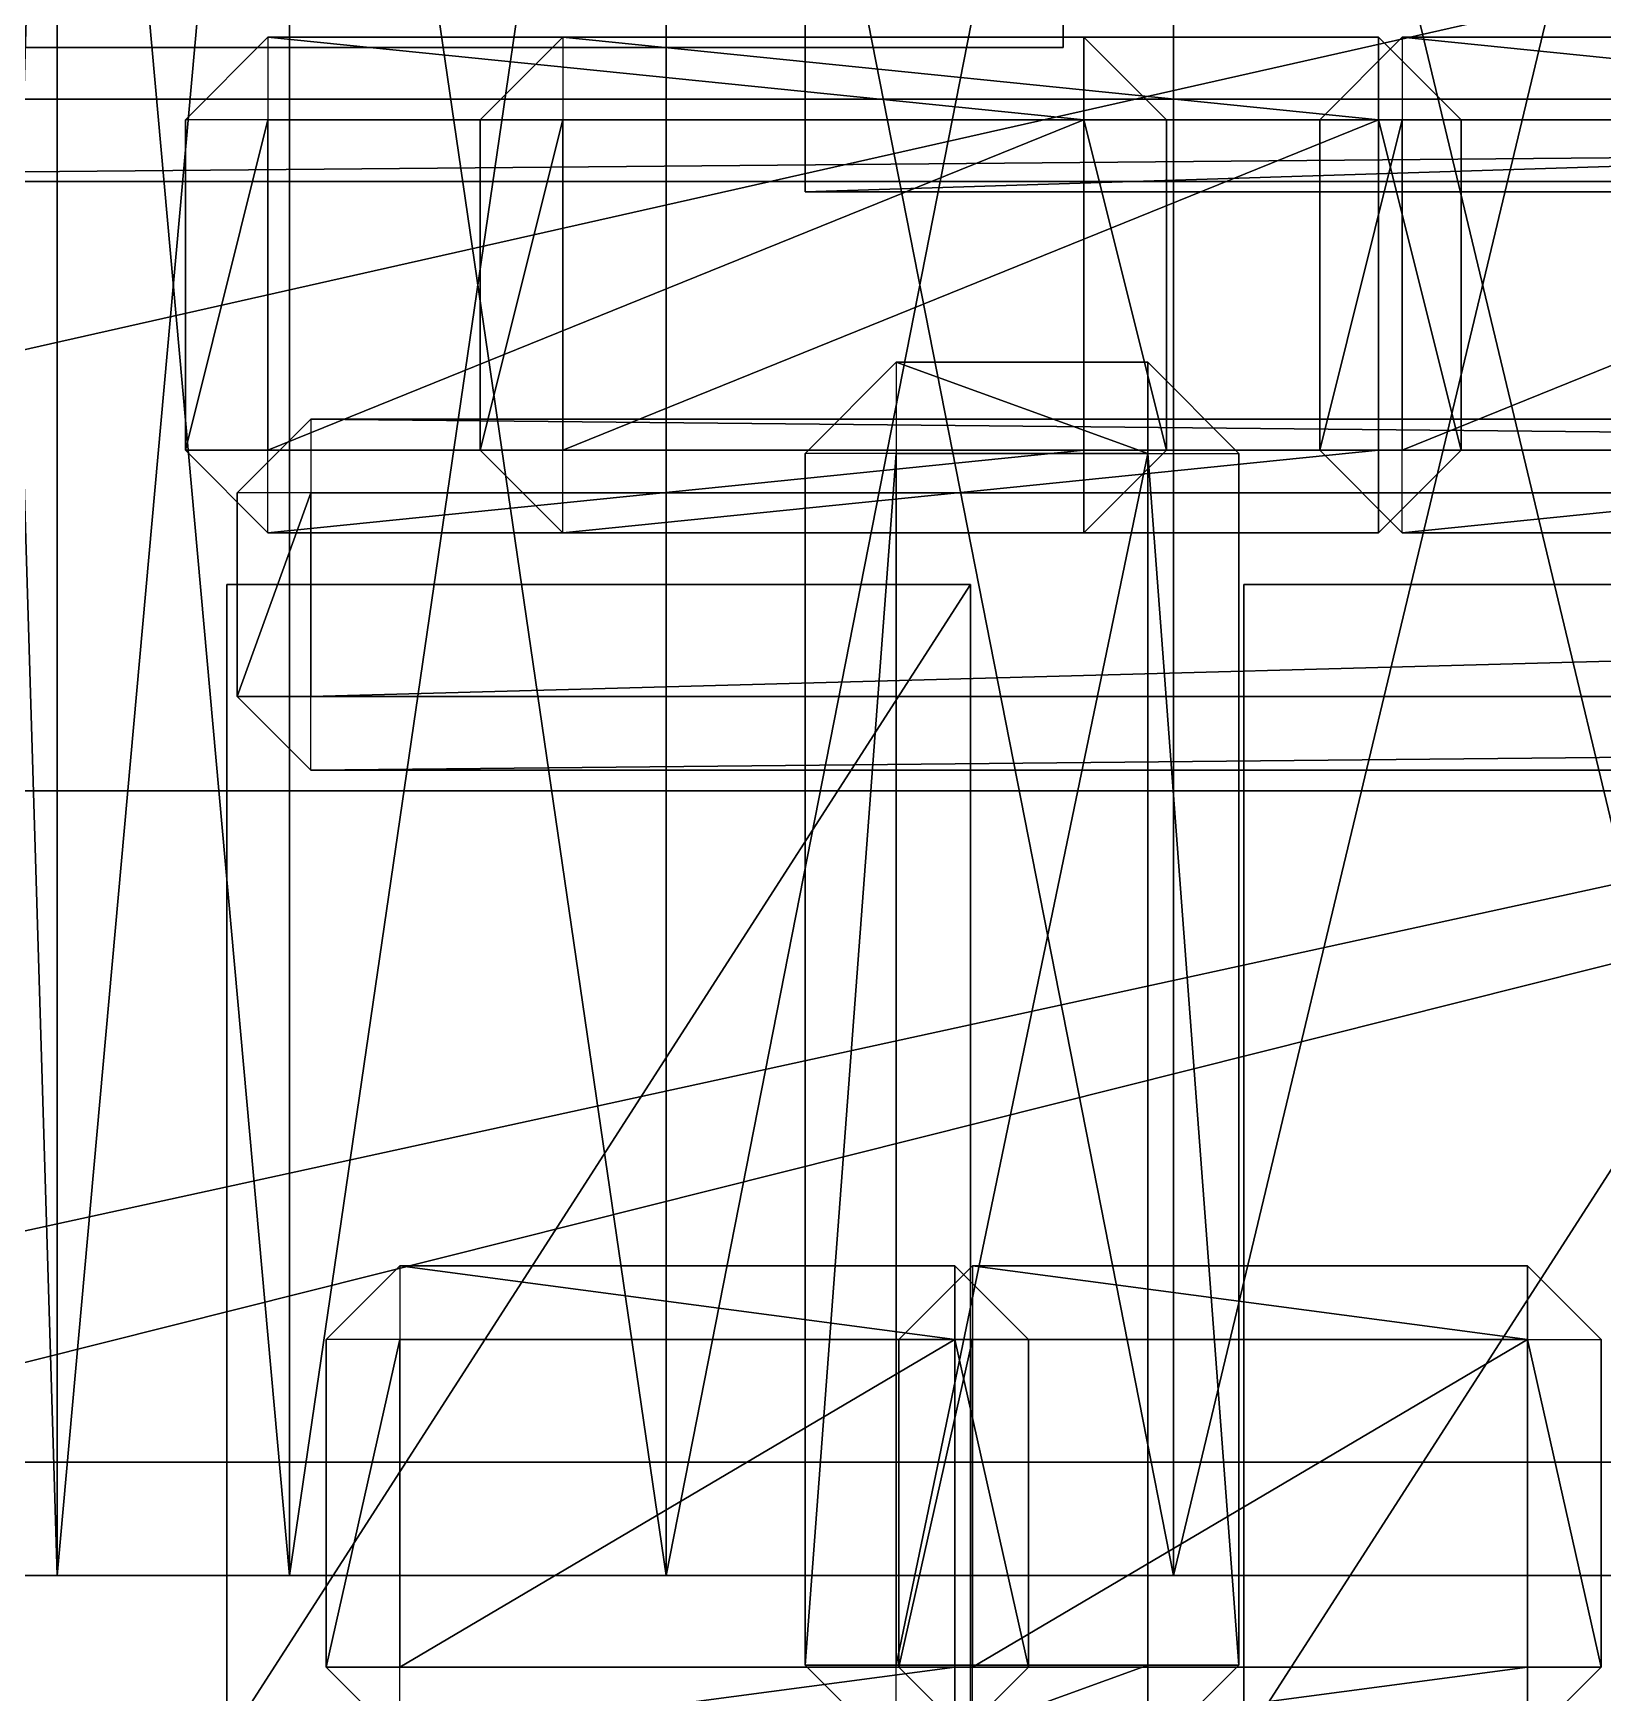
# Model space of a CAD drawing. Header units: millimetres. Extents: x -18 to 4450, y -985 to 970.
# Drawn here: x 345.3 to 497.3, y -841.3 to -680.6 of the extents above; entities that cross this region are included whole.
import ezdxf

# ---------------------------------------------------------------- set-up
doc = ezdxf.new("R2010")
doc.units = ezdxf.units.MM
for name, color, linetype in [('body__hood_closed_reference', 40, 'CONTINUOUS'), ('body__left_front_black_fender_flare_arc_10', 250, 'CONTINUOUS'), ('body__left_front_black_fender_flare_arc_9', 250, 'CONTINUOUS'), ('body__left_front_fender', 40, 'CONTINUOUS'), ('body__left_front_fender_rolled_upper_crown', 50, 'CONTINUOUS'), ('body__left_front_fender_sloped_outer_skin', 40, 'CONTINUOUS'), ('body__left_front_mud_flap', 250, 'CONTINUOUS'), ('body__left_front_outer_arch_rounded_skin_facet_6', 40, 'CONTINUOUS'), ('body__left_front_outer_arch_rounded_skin_facet_7', 40, 'CONTINUOUS'), ('body__left_front_wheel_arch_shadow', 250, 'CONTINUOUS'), ('body__left_hood_side_gap_shadow', 8, 'CONTINUOUS'), ('front_detail__left_front_fender_turn_signal_base', 9, 'CONTINUOUS'), ('running_gear__front_left_mud_tire_outer_lug_10', 250, 'CONTINUOUS'), ('running_gear__front_left_mud_tire_outer_lug_11', 250, 'CONTINUOUS'), ('running_gear__front_left_mud_tire_outer_lug_7', 250, 'CONTINUOUS'), ('running_gear__front_left_mud_tire_outer_lug_8', 250, 'CONTINUOUS'), ('running_gear__front_left_mud_tire_outer_lug_9', 250, 'CONTINUOUS'), ('running_gear__front_left_tire_tire', 250, 'CONTINUOUS')]:
    doc.layers.add(name, color=color, linetype=linetype)

msp = doc.modelspace()

# ---------------------------------------------------------------- linework, layer by layer
at = {"layer": 'body__hood_closed_reference'}
for points in [[(237.979993, -687.020004, 1253.000021), (1142.019987, -687.020004, 1253.000021), (1142.019987, 687.020004, 1253.000021)], [(237.979993, -687.020004, 1253.000021), (1142.019987, 687.020004, 1253.000021), (237.979993, 687.020004, 1253.000021)], [(237.979993, -687.020004, 1215.000033), (237.979993, 687.020004, 1215.000033), (1142.019987, 687.020004, 1215.000033)], [(237.979993, -687.020004, 1215.000033), (1142.019987, 687.020004, 1215.000033), (1142.019987, -687.020004, 1215.000033)], [(237.979993, -694.999993, 1222.980022), (237.979993, -687.020004, 1215.000033), (1142.019987, -687.020004, 1215.000033)], [(237.979993, -694.999993, 1222.980022), (1142.019987, -687.020004, 1215.000033), (1142.019987, -694.999993, 1222.980022)], [(237.979993, -694.999993, 1245.020032), (237.979993, -687.020004, 1253.000021), (1142.019987, -687.020004, 1253.000021)], [(237.979993, -694.999993, 1245.020032), (1142.019987, -687.020004, 1253.000021), (1142.019987, -694.999993, 1245.020032)], [(237.979993, -694.999993, 1222.980022), (1142.019987, -694.999993, 1222.980022), (1142.019987, -694.999993, 1245.020032)], [(237.979993, -694.999993, 1222.980022), (1142.019987, -694.999993, 1245.020032), (237.979993, -694.999993, 1245.020032)]]:
    msp.add_3dface(points, dxfattribs=at)
at = {"layer": 'body__left_front_black_fender_flare_arc_10'}
for points in [[(373.642385, -807.139993, 591.139972), (380.782396, -800.000012, 591.139972), (380.782396, -800.000012, 610.85999)], [(373.642385, -807.139993, 591.139972), (380.782396, -800.000012, 610.85999), (373.642385, -807.139993, 610.85999)], [(373.642385, -807.139993, 591.139972), (380.782396, -800.000012, 591.139972), (380.782396, -807.139993, 583.999991)], [(373.642385, -807.139993, 610.85999), (380.782396, -800.000012, 610.85999), (380.782396, -807.139993, 617.999971)], [(380.782396, -800.000012, 591.139972), (380.782396, -800.000012, 610.85999), (434.502393, -800.000012, 610.85999)], [(380.782396, -800.000012, 591.139972), (434.502393, -800.000012, 610.85999), (434.502393, -800.000012, 591.139972)], [(380.782396, -800.000012, 591.139972), (380.782396, -807.139993, 583.999991), (434.502393, -807.139993, 583.999991)], [(380.782396, -800.000012, 591.139972), (434.502393, -807.139993, 583.999991), (434.502393, -800.000012, 591.139972)], [(380.782396, -800.000012, 610.85999), (380.782396, -807.139993, 617.999971), (434.502393, -807.139993, 617.999971)], [(380.782396, -800.000012, 610.85999), (434.502393, -807.139993, 617.999971), (434.502393, -800.000012, 610.85999)], [(441.642404, -807.139993, 591.139972), (434.502393, -800.000012, 591.139972), (434.502393, -800.000012, 610.85999)], [(441.642404, -807.139993, 591.139972), (434.502393, -800.000012, 610.85999), (441.642404, -807.139993, 610.85999)], [(441.642404, -807.139993, 591.139972), (434.502393, -800.000012, 591.139972), (434.502393, -807.139993, 583.999991)], [(441.642404, -807.139993, 610.85999), (434.502393, -800.000012, 610.85999), (434.502393, -807.139993, 617.999971)], [(373.642385, -838.859975, 591.139972), (373.642385, -838.859975, 610.85999), (373.642385, -807.139993, 610.85999)], [(373.642385, -838.859975, 591.139972), (373.642385, -807.139993, 610.85999), (373.642385, -807.139993, 591.139972)], [(373.642385, -838.859975, 591.139972), (380.782396, -838.859975, 583.999991), (380.782396, -807.139993, 583.999991)], [(373.642385, -838.859975, 591.139972), (380.782396, -807.139993, 583.999991), (373.642385, -807.139993, 591.139972)], [(373.642385, -838.859975, 610.85999), (380.782396, -838.859975, 617.999971), (380.782396, -807.139993, 617.999971)], [(373.642385, -838.859975, 610.85999), (380.782396, -807.139993, 617.999971), (373.642385, -807.139993, 610.85999)], [(380.782396, -838.859975, 617.999971), (434.502393, -838.859975, 617.999971), (434.502393, -807.139993, 617.999971)], [(380.782396, -838.859975, 617.999971), (434.502393, -807.139993, 617.999971), (380.782396, -807.139993, 617.999971)], [(380.782396, -838.859975, 583.999991), (380.782396, -807.139993, 583.999991), (434.502393, -807.139993, 583.999991)], [(380.782396, -838.859975, 583.999991), (434.502393, -807.139993, 583.999991), (434.502393, -838.859975, 583.999991)], [(441.642404, -838.859975, 591.139972), (434.502393, -838.859975, 583.999991), (434.502393, -807.139993, 583.999991)], [(441.642404, -838.859975, 591.139972), (434.502393, -807.139993, 583.999991), (441.642404, -807.139993, 591.139972)], [(441.642404, -838.859975, 610.85999), (434.502393, -838.859975, 617.999971), (434.502393, -807.139993, 617.999971)], [(441.642404, -838.859975, 610.85999), (434.502393, -807.139993, 617.999971), (441.642404, -807.139993, 610.85999)], [(441.642404, -838.859975, 591.139972), (441.642404, -807.139993, 591.139972), (441.642404, -807.139993, 610.85999)], [(441.642404, -838.859975, 591.139972), (441.642404, -807.139993, 610.85999), (441.642404, -838.859975, 610.85999)], [(373.642385, -838.859975, 591.139972), (380.782396, -846.000016, 591.139972), (380.782396, -846.000016, 610.85999)], [(373.642385, -838.859975, 591.139972), (380.782396, -846.000016, 610.85999), (373.642385, -838.859975, 610.85999)], [(373.642385, -838.859975, 591.139972), (380.782396, -846.000016, 591.139972), (380.782396, -838.859975, 583.999991)], [(373.642385, -838.859975, 610.85999), (380.782396, -846.000016, 610.85999), (380.782396, -838.859975, 617.999971)], [(380.782396, -846.000016, 591.139972), (380.782396, -838.859975, 583.999991), (434.502393, -838.859975, 583.999991)], [(380.782396, -846.000016, 591.139972), (434.502393, -838.859975, 583.999991), (434.502393, -846.000016, 591.139972)], [(380.782396, -846.000016, 610.85999), (380.782396, -838.859975, 617.999971), (434.502393, -838.859975, 617.999971)], [(380.782396, -846.000016, 610.85999), (434.502393, -838.859975, 617.999971), (434.502393, -846.000016, 610.85999)], [(441.642404, -838.859975, 591.139972), (434.502393, -846.000016, 591.139972), (434.502393, -846.000016, 610.85999)], [(441.642404, -838.859975, 591.139972), (434.502393, -846.000016, 610.85999), (441.642404, -838.859975, 610.85999)], [(441.642404, -838.859975, 591.139972), (434.502393, -846.000016, 591.139972), (434.502393, -838.859975, 583.999991)], [(441.642404, -838.859975, 610.85999), (434.502393, -846.000016, 610.85999), (434.502393, -838.859975, 617.999971)]]:
    msp.add_3dface(points, dxfattribs=at)
at = {"layer": 'body__left_front_black_fender_flare_arc_9'}
for points in [[(429.089546, -807.139993, 664.720893), (436.229557, -800.000012, 664.720893), (436.229557, -800.000012, 684.440851)], [(429.089546, -807.139993, 664.720893), (436.229557, -800.000012, 684.440851), (429.089546, -807.139993, 684.440851)], [(429.089546, -807.139993, 664.720893), (436.229557, -800.000012, 664.720893), (436.229557, -807.139993, 657.580853)], [(429.089546, -807.139993, 684.440851), (436.229557, -800.000012, 684.440851), (436.229557, -807.139993, 691.580892)], [(436.229557, -800.000012, 664.720893), (436.229557, -800.000012, 684.440851), (489.949554, -800.000012, 684.440851)], [(436.229557, -800.000012, 664.720893), (489.949554, -800.000012, 684.440851), (489.949554, -800.000012, 664.720893)], [(436.229557, -800.000012, 664.720893), (436.229557, -807.139993, 657.580853), (489.949554, -807.139993, 657.580853)], [(436.229557, -800.000012, 664.720893), (489.949554, -807.139993, 657.580853), (489.949554, -800.000012, 664.720893)], [(436.229557, -800.000012, 684.440851), (436.229557, -807.139993, 691.580892), (489.949554, -807.139993, 691.580892)], [(436.229557, -800.000012, 684.440851), (489.949554, -807.139993, 691.580892), (489.949554, -800.000012, 684.440851)], [(497.089565, -807.139993, 664.720893), (489.949554, -800.000012, 664.720893), (489.949554, -800.000012, 684.440851)], [(497.089565, -807.139993, 664.720893), (489.949554, -800.000012, 684.440851), (497.089565, -807.139993, 684.440851)], [(497.089565, -807.139993, 664.720893), (489.949554, -800.000012, 664.720893), (489.949554, -807.139993, 657.580853)], [(497.089565, -807.139993, 684.440851), (489.949554, -800.000012, 684.440851), (489.949554, -807.139993, 691.580892)], [(429.089546, -838.859975, 664.720893), (429.089546, -838.859975, 684.440851), (429.089546, -807.139993, 684.440851)], [(429.089546, -838.859975, 664.720893), (429.089546, -807.139993, 684.440851), (429.089546, -807.139993, 664.720893)], [(429.089546, -838.859975, 664.720893), (436.229557, -838.859975, 657.580853), (436.229557, -807.139993, 657.580853)], [(429.089546, -838.859975, 664.720893), (436.229557, -807.139993, 657.580853), (429.089546, -807.139993, 664.720893)], [(429.089546, -838.859975, 684.440851), (436.229557, -838.859975, 691.580892), (436.229557, -807.139993, 691.580892)], [(429.089546, -838.859975, 684.440851), (436.229557, -807.139993, 691.580892), (429.089546, -807.139993, 684.440851)], [(436.229557, -838.859975, 691.580892), (489.949554, -838.859975, 691.580892), (489.949554, -807.139993, 691.580892)], [(436.229557, -838.859975, 691.580892), (489.949554, -807.139993, 691.580892), (436.229557, -807.139993, 691.580892)], [(436.229557, -838.859975, 657.580853), (436.229557, -807.139993, 657.580853), (489.949554, -807.139993, 657.580853)], [(436.229557, -838.859975, 657.580853), (489.949554, -807.139993, 657.580853), (489.949554, -838.859975, 657.580853)], [(497.089565, -838.859975, 664.720893), (489.949554, -838.859975, 657.580853), (489.949554, -807.139993, 657.580853)], [(497.089565, -838.859975, 664.720893), (489.949554, -807.139993, 657.580853), (497.089565, -807.139993, 664.720893)], [(497.089565, -838.859975, 684.440851), (489.949554, -838.859975, 691.580892), (489.949554, -807.139993, 691.580892)], [(497.089565, -838.859975, 684.440851), (489.949554, -807.139993, 691.580892), (497.089565, -807.139993, 684.440851)], [(497.089565, -838.859975, 664.720893), (497.089565, -807.139993, 664.720893), (497.089565, -807.139993, 684.440851)], [(497.089565, -838.859975, 664.720893), (497.089565, -807.139993, 684.440851), (497.089565, -838.859975, 684.440851)], [(429.089546, -838.859975, 664.720893), (436.229557, -846.000016, 664.720893), (436.229557, -846.000016, 684.440851)], [(429.089546, -838.859975, 664.720893), (436.229557, -846.000016, 684.440851), (429.089546, -838.859975, 684.440851)], [(429.089546, -838.859975, 664.720893), (436.229557, -846.000016, 664.720893), (436.229557, -838.859975, 657.580853)], [(429.089546, -838.859975, 684.440851), (436.229557, -846.000016, 684.440851), (436.229557, -838.859975, 691.580892)], [(436.229557, -846.000016, 664.720893), (436.229557, -838.859975, 657.580853), (489.949554, -838.859975, 657.580853)], [(436.229557, -846.000016, 664.720893), (489.949554, -838.859975, 657.580853), (489.949554, -846.000016, 664.720893)], [(436.229557, -846.000016, 684.440851), (436.229557, -838.859975, 691.580892), (489.949554, -838.859975, 691.580892)], [(436.229557, -846.000016, 684.440851), (489.949554, -838.859975, 691.580892), (489.949554, -846.000016, 684.440851)], [(497.089565, -838.859975, 664.720893), (489.949554, -846.000016, 664.720893), (489.949554, -846.000016, 684.440851)], [(497.089565, -838.859975, 664.720893), (489.949554, -846.000016, 684.440851), (497.089565, -838.859975, 684.440851)], [(497.089565, -838.859975, 664.720893), (489.949554, -846.000016, 664.720893), (489.949554, -838.859975, 657.580853)], [(497.089565, -838.859975, 684.440851), (489.949554, -846.000016, 684.440851), (489.949554, -838.859975, 691.580892)]]:
    msp.add_3dface(points, dxfattribs=at)
at = {"layer": 'body__left_front_fender'}
for points in [[(305.999994, -819.000006, 1019.999981), (1093.999982, -819.000006, 1019.999981), (1093.999982, -620.999992, 1019.999981)], [(305.999994, -819.000006, 1019.999981), (1093.999982, -620.999992, 1019.999981), (305.999994, -620.999992, 1019.999981)], [(305.999994, -819.000006, 759.99999), (305.999994, -620.999992, 759.99999), (1093.999982, -620.999992, 759.99999)], [(305.999994, -819.000006, 759.99999), (1093.999982, -620.999992, 759.99999), (1093.999982, -819.000006, 759.99999)], [(305.999994, -855.000019, 796.000004), (305.999994, -819.000006, 759.99999), (1093.999982, -819.000006, 759.99999)], [(305.999994, -855.000019, 796.000004), (1093.999982, -819.000006, 759.99999), (1093.999982, -855.000019, 796.000004)], [(305.999994, -855.000019, 984.000027), (305.999994, -819.000006, 1019.999981), (1093.999982, -819.000006, 1019.999981)], [(305.999994, -855.000019, 984.000027), (1093.999982, -819.000006, 1019.999981), (1093.999982, -855.000019, 984.000027)]]:
    msp.add_3dface(points, dxfattribs=at)
at = {"layer": 'body__left_front_fender_rolled_upper_crown'}
for points in [[(155.000001, -754.000008, 1062.000036), (155.000001, -560.000002, 1062.000036), (1014.999986, -560.000002, 1238.000035)], [(155.000001, -754.000008, 1062.000036), (1014.999986, -560.000002, 1238.000035), (1014.999986, -754.000008, 1238.000035)], [(155.000001, -754.000008, 1110.000014), (1014.999986, -754.000008, 1268.000007), (1014.999986, -560.000002, 1268.000007)], [(155.000001, -754.000008, 1110.000014), (1014.999986, -560.000002, 1268.000007), (155.000001, -560.000002, 1110.000014)], [(1014.999986, -754.000008, 1238.000035), (1014.999986, -754.000008, 1268.000007), (155.000001, -754.000008, 1110.000014)], [(1014.999986, -754.000008, 1238.000035), (155.000001, -754.000008, 1110.000014), (155.000001, -754.000008, 1062.000036)]]:
    msp.add_3dface(points, dxfattribs=at)
at = {"layer": 'body__left_front_fender_sloped_outer_skin'}
for points in [[(118.000001, -846.000016, 705.99997), (118.000001, -646.000028, 705.99997), (1034.999967, -646.000028, 744.000018)], [(118.000001, -846.000016, 705.99997), (1034.999967, -646.000028, 744.000018), (1034.999967, -846.000016, 744.000018)], [(118.000001, -846.000016, 1047.999978), (1034.999967, -846.000016, 1241.999984), (1034.999967, -646.000028, 1241.999984)], [(118.000001, -846.000016, 1047.999978), (1034.999967, -646.000028, 1241.999984), (118.000001, -646.000028, 1047.999978)]]:
    msp.add_3dface(points, dxfattribs=at)
at = {"layer": 'body__left_front_mud_flap'}
for points in [[(419.999987, -721.319973, 198.819995), (428.820014, -712.499976, 198.819995), (428.820014, -712.499976, 461.180001)], [(419.999987, -721.319973, 198.819995), (428.820014, -712.499976, 461.180001), (419.999987, -721.319973, 461.180001)], [(419.999987, -721.319973, 198.819995), (428.820014, -712.499976, 198.819995), (428.820014, -721.319973, 189.999998)], [(419.999987, -721.319973, 461.180001), (428.820014, -712.499976, 461.180001), (428.820014, -721.319973, 469.999999)], [(428.820014, -712.499976, 198.819995), (428.820014, -712.499976, 461.180001), (453.179985, -712.499976, 461.180001)], [(428.820014, -712.499976, 198.819995), (453.179985, -712.499976, 461.180001), (453.179985, -712.499976, 198.819995)], [(428.820014, -712.499976, 198.819995), (428.820014, -721.319973, 189.999998), (453.179985, -721.319973, 189.999998)], [(428.820014, -712.499976, 198.819995), (453.179985, -721.319973, 189.999998), (453.179985, -712.499976, 198.819995)], [(428.820014, -712.499976, 461.180001), (428.820014, -721.319973, 469.999999), (453.179985, -721.319973, 469.999999)], [(428.820014, -712.499976, 461.180001), (453.179985, -721.319973, 469.999999), (453.179985, -712.499976, 461.180001)], [(462.000012, -721.319973, 198.819995), (453.179985, -712.499976, 198.819995), (453.179985, -712.499976, 461.180001)], [(462.000012, -721.319973, 198.819995), (453.179985, -712.499976, 461.180001), (462.000012, -721.319973, 461.180001)], [(462.000012, -721.319973, 198.819995), (453.179985, -712.499976, 198.819995), (453.179985, -721.319973, 189.999998)], [(462.000012, -721.319973, 461.180001), (453.179985, -712.499976, 461.180001), (453.179985, -721.319973, 469.999999)], [(419.999987, -838.680029, 198.819995), (419.999987, -838.680029, 461.180001), (419.999987, -721.319973, 461.180001)], [(419.999987, -838.680029, 198.819995), (419.999987, -721.319973, 461.180001), (419.999987, -721.319973, 198.819995)], [(419.999987, -838.680029, 198.819995), (428.820014, -838.680029, 189.999998), (428.820014, -721.319973, 189.999998)], [(419.999987, -838.680029, 198.819995), (428.820014, -721.319973, 189.999998), (419.999987, -721.319973, 198.819995)], [(419.999987, -838.680029, 461.180001), (428.820014, -838.680029, 469.999999), (428.820014, -721.319973, 469.999999)], [(419.999987, -838.680029, 461.180001), (428.820014, -721.319973, 469.999999), (419.999987, -721.319973, 461.180001)], [(428.820014, -838.680029, 469.999999), (453.179985, -838.680029, 469.999999), (453.179985, -721.319973, 469.999999)], [(428.820014, -838.680029, 469.999999), (453.179985, -721.319973, 469.999999), (428.820014, -721.319973, 469.999999)], [(428.820014, -838.680029, 189.999998), (428.820014, -721.319973, 189.999998), (453.179985, -721.319973, 189.999998)], [(428.820014, -838.680029, 189.999998), (453.179985, -721.319973, 189.999998), (453.179985, -838.680029, 189.999998)], [(462.000012, -838.680029, 198.819995), (453.179985, -838.680029, 189.999998), (453.179985, -721.319973, 189.999998)], [(462.000012, -838.680029, 198.819995), (453.179985, -721.319973, 189.999998), (462.000012, -721.319973, 198.819995)], [(462.000012, -838.680029, 461.180001), (453.179985, -838.680029, 469.999999), (453.179985, -721.319973, 469.999999)], [(462.000012, -838.680029, 461.180001), (453.179985, -721.319973, 469.999999), (462.000012, -721.319973, 461.180001)], [(462.000012, -838.680029, 198.819995), (462.000012, -721.319973, 198.819995), (462.000012, -721.319973, 461.180001)], [(462.000012, -838.680029, 198.819995), (462.000012, -721.319973, 461.180001), (462.000012, -838.680029, 461.180001)], [(419.999987, -838.680029, 198.819995), (428.820014, -847.500026, 198.819995), (428.820014, -847.500026, 461.180001)], [(419.999987, -838.680029, 198.819995), (428.820014, -847.500026, 461.180001), (419.999987, -838.680029, 461.180001)], [(419.999987, -838.680029, 198.819995), (428.820014, -847.500026, 198.819995), (428.820014, -838.680029, 189.999998)], [(419.999987, -838.680029, 461.180001), (428.820014, -847.500026, 461.180001), (428.820014, -838.680029, 469.999999)], [(428.820014, -847.500026, 198.819995), (428.820014, -838.680029, 189.999998), (453.179985, -838.680029, 189.999998)], [(428.820014, -847.500026, 198.819995), (453.179985, -838.680029, 189.999998), (453.179985, -847.500026, 198.819995)], [(428.820014, -847.500026, 461.180001), (428.820014, -838.680029, 469.999999), (453.179985, -838.680029, 469.999999)], [(428.820014, -847.500026, 461.180001), (453.179985, -838.680029, 469.999999), (453.179985, -847.500026, 461.180001)], [(462.000012, -838.680029, 198.819995), (453.179985, -847.500026, 198.819995), (453.179985, -847.500026, 461.180001)], [(462.000012, -838.680029, 198.819995), (453.179985, -847.500026, 461.180001), (462.000012, -838.680029, 461.180001)], [(462.000012, -838.680029, 198.819995), (453.179985, -847.500026, 198.819995), (453.179985, -838.680029, 189.999998)], [(462.000012, -838.680029, 461.180001), (453.179985, -847.500026, 461.180001), (453.179985, -838.680029, 469.999999)]]:
    msp.add_3dface(points, dxfattribs=at)
at = {"layer": 'body__left_front_outer_arch_rounded_skin_facet_6'}
for points in [[(462.500006, -846.000016, 721.740305), (462.500006, -734.000027, 721.740305), (534.500003, -734.000027, 721.740305)], [(462.500006, -846.000016, 721.740305), (534.500003, -734.000027, 721.740305), (534.500003, -846.000016, 721.740305)], [(462.500006, -846.000016, 773.740292), (534.500003, -846.000016, 773.740292), (534.500003, -734.000027, 773.740292)], [(462.500006, -846.000016, 773.740292), (534.500003, -734.000027, 773.740292), (462.500006, -734.000027, 773.740292)], [(462.500006, -846.000016, 721.740305), (462.500006, -846.000016, 773.740292), (462.500006, -734.000027, 773.740292)], [(462.500006, -846.000016, 721.740305), (462.500006, -734.000027, 773.740292), (462.500006, -734.000027, 721.740305)], [(462.500006, -734.000027, 721.740305), (462.500006, -734.000027, 773.740292), (534.500003, -734.000027, 773.740292)], [(462.500006, -734.000027, 721.740305), (534.500003, -734.000027, 773.740292), (534.500003, -734.000027, 721.740305)]]:
    msp.add_3dface(points, dxfattribs=at)
at = {"layer": 'body__left_front_outer_arch_rounded_skin_facet_7'}
for points in [[(364.026338, -846.000016, 699.999988), (364.026338, -734.000027, 699.999988), (436.026335, -734.000027, 699.999988)], [(364.026338, -846.000016, 699.999988), (436.026335, -734.000027, 699.999988), (436.026335, -846.000016, 699.999988)], [(364.026338, -846.000016, 693.99792), (436.026335, -846.000016, 693.99792), (436.026335, -734.000027, 693.99792)], [(364.026338, -846.000016, 693.99792), (436.026335, -734.000027, 693.99792), (364.026338, -734.000027, 693.99792)], [(364.026338, -846.000016, 699.999988), (364.026338, -846.000016, 693.99792), (364.026338, -734.000027, 693.99792)], [(364.026338, -846.000016, 699.999988), (364.026338, -734.000027, 693.99792), (364.026338, -734.000027, 699.999988)], [(364.026338, -734.000027, 699.999988), (364.026338, -734.000027, 693.99792), (436.026335, -734.000027, 693.99792)], [(364.026338, -734.000027, 699.999988), (436.026335, -734.000027, 693.99792), (436.026335, -734.000027, 699.999988)], [(436.026335, -734.000027, 699.999988), (436.026335, -734.000027, 693.99792), (436.026335, -846.000016, 693.99792)], [(436.026335, -734.000027, 699.999988), (436.026335, -846.000016, 693.99792), (436.026335, -846.000016, 699.999988)]]:
    msp.add_3dface(points, dxfattribs=at)
at = {"layer": 'body__left_front_wheel_arch_shadow'}
for points in [[(365.00001, -725.139976, 752.139986), (372.13999, -717.999995, 752.139986), (372.13999, -717.999995, 1142.860055)], [(365.00001, -725.139976, 752.139986), (372.13999, -717.999995, 1142.860055), (365.00001, -725.139976, 1142.860055)], [(365.00001, -725.139976, 752.139986), (372.13999, -717.999995, 752.139986), (372.13999, -725.139976, 745.000005)], [(365.00001, -725.139976, 1142.860055), (372.13999, -717.999995, 1142.860055), (372.13999, -725.139976, 1149.999976)], [(372.13999, -717.999995, 752.139986), (372.13999, -717.999995, 1142.860055), (1097.859979, -717.999995, 1142.860055)], [(372.13999, -717.999995, 752.139986), (1097.859979, -717.999995, 1142.860055), (1097.859979, -717.999995, 752.139986)], [(372.13999, -717.999995, 752.139986), (372.13999, -725.139976, 745.000005), (1097.859979, -725.139976, 745.000005)], [(372.13999, -717.999995, 752.139986), (1097.859979, -725.139976, 745.000005), (1097.859979, -717.999995, 752.139986)], [(372.13999, -717.999995, 1142.860055), (372.13999, -725.139976, 1149.999976), (1097.859979, -725.139976, 1149.999976)], [(372.13999, -717.999995, 1142.860055), (1097.859979, -725.139976, 1149.999976), (1097.859979, -717.999995, 1142.860055)], [(365.00001, -744.859993, 752.139986), (365.00001, -744.859993, 1142.860055), (365.00001, -725.139976, 1142.860055)], [(365.00001, -744.859993, 752.139986), (365.00001, -725.139976, 1142.860055), (365.00001, -725.139976, 752.139986)], [(365.00001, -744.859993, 752.139986), (372.13999, -744.859993, 745.000005), (372.13999, -725.139976, 745.000005)], [(365.00001, -744.859993, 752.139986), (372.13999, -725.139976, 745.000005), (365.00001, -725.139976, 752.139986)], [(365.00001, -744.859993, 1142.860055), (372.13999, -744.859993, 1149.999976), (372.13999, -725.139976, 1149.999976)], [(365.00001, -744.859993, 1142.860055), (372.13999, -725.139976, 1149.999976), (365.00001, -725.139976, 1142.860055)], [(372.13999, -744.859993, 1149.999976), (1097.859979, -744.859993, 1149.999976), (1097.859979, -725.139976, 1149.999976)], [(372.13999, -744.859993, 1149.999976), (1097.859979, -725.139976, 1149.999976), (372.13999, -725.139976, 1149.999976)], [(372.13999, -744.859993, 745.000005), (372.13999, -725.139976, 745.000005), (1097.859979, -725.139976, 745.000005)], [(372.13999, -744.859993, 745.000005), (1097.859979, -725.139976, 745.000005), (1097.859979, -744.859993, 745.000005)], [(365.00001, -744.859993, 752.139986), (372.13999, -751.999974, 752.139986), (372.13999, -751.999974, 1142.860055)], [(365.00001, -744.859993, 752.139986), (372.13999, -751.999974, 1142.860055), (365.00001, -744.859993, 1142.860055)], [(365.00001, -744.859993, 752.139986), (372.13999, -751.999974, 752.139986), (372.13999, -744.859993, 745.000005)], [(365.00001, -744.859993, 1142.860055), (372.13999, -751.999974, 1142.860055), (372.13999, -744.859993, 1149.999976)], [(372.13999, -751.999974, 752.139986), (372.13999, -744.859993, 745.000005), (1097.859979, -744.859993, 745.000005)], [(372.13999, -751.999974, 752.139986), (1097.859979, -744.859993, 745.000005), (1097.859979, -751.999974, 752.139986)], [(372.13999, -751.999974, 1142.860055), (372.13999, -744.859993, 1149.999976), (1097.859979, -744.859993, 1149.999976)], [(372.13999, -751.999974, 1142.860055), (1097.859979, -744.859993, 1149.999976), (1097.859979, -751.999974, 1142.860055)], [(372.13999, -751.999974, 752.139986), (1097.859979, -751.999974, 752.139986), (1097.859979, -751.999974, 1142.860055)], [(372.13999, -751.999974, 752.139986), (1097.859979, -751.999974, 1142.860055), (372.13999, -751.999974, 1142.860055)]]:
    msp.add_3dface(points, dxfattribs=at)
at = {"layer": 'body__left_hood_side_gap_shadow'}
for points in [[(419.999987, -695.99998, 1235.000014), (419.999987, -695.99998, 1258.999944), (419.999987, -671.999991, 1258.999944)], [(419.999987, -695.99998, 1235.000014), (419.999987, -671.999991, 1258.999944), (419.999987, -671.999991, 1235.000014)], [(419.999987, -695.99998, 1258.999944), (1179.999948, -695.99998, 1258.999944), (1179.999948, -671.999991, 1258.999944)], [(419.999987, -695.99998, 1258.999944), (1179.999948, -671.999991, 1258.999944), (419.999987, -671.999991, 1258.999944)], [(419.999987, -695.99998, 1235.000014), (419.999987, -671.999991, 1235.000014), (1179.999948, -671.999991, 1235.000014)], [(419.999987, -695.99998, 1235.000014), (1179.999948, -671.999991, 1235.000014), (1179.999948, -695.99998, 1235.000014)], [(419.999987, -695.99998, 1235.000014), (1179.999948, -695.99998, 1235.000014), (1179.999948, -695.99998, 1258.999944)], [(419.999987, -695.99998, 1235.000014), (1179.999948, -695.99998, 1258.999944), (419.999987, -695.99998, 1258.999944)]]:
    msp.add_3dface(points, dxfattribs=at)
at = {"layer": 'front_detail__left_front_fender_turn_signal_base'}
for points in [[(289.999992, -681.999981, 1082.000017), (444.999993, -681.999981, 1082.000017), (444.999993, -601.999998, 1082.000017)], [(289.999992, -681.999981, 1082.000017), (444.999993, -601.999998, 1082.000017), (289.999992, -601.999998, 1082.000017)], [(289.999992, -681.999981, 1057.999969), (289.999992, -601.999998, 1057.999969), (444.999993, -601.999998, 1057.999969)], [(289.999992, -681.999981, 1057.999969), (444.999993, -601.999998, 1057.999969), (444.999993, -681.999981, 1057.999969)], [(444.999993, -681.999981, 1057.999969), (444.999993, -601.999998, 1057.999969), (444.999993, -601.999998, 1082.000017)], [(444.999993, -681.999981, 1057.999969), (444.999993, -601.999998, 1082.000017), (444.999993, -681.999981, 1082.000017)], [(289.999992, -681.999981, 1057.999969), (444.999993, -681.999981, 1057.999969), (444.999993, -681.999981, 1082.000017)], [(289.999992, -681.999981, 1057.999969), (444.999993, -681.999981, 1082.000017), (289.999992, -681.999981, 1082.000017)]]:
    msp.add_3dface(points, dxfattribs=at)
at = {"layer": 'running_gear__front_left_mud_tire_outer_lug_10'}
for points in [[(388.545185, -689.00001, 259.493709), (396.545172, -680.999994, 259.493709), (396.545172, -680.999994, 301.493704)], [(388.545185, -689.00001, 259.493709), (396.545172, -680.999994, 301.493704), (388.545185, -689.00001, 301.493704)], [(388.545185, -689.00001, 259.493709), (396.545172, -680.999994, 259.493709), (396.545172, -689.00001, 251.493722)], [(388.545185, -689.00001, 301.493704), (396.545172, -680.999994, 301.493704), (396.545172, -689.00001, 309.493721)], [(396.545172, -680.999994, 259.493709), (396.545172, -680.999994, 301.493704), (475.545168, -680.999994, 301.493704)], [(396.545172, -680.999994, 259.493709), (475.545168, -680.999994, 301.493704), (475.545168, -680.999994, 259.493709)], [(396.545172, -680.999994, 259.493709), (396.545172, -689.00001, 251.493722), (475.545168, -689.00001, 251.493722)], [(396.545172, -680.999994, 259.493709), (475.545168, -689.00001, 251.493722), (475.545168, -680.999994, 259.493709)], [(396.545172, -680.999994, 301.493704), (396.545172, -689.00001, 309.493721), (475.545168, -689.00001, 309.493721)], [(396.545172, -680.999994, 301.493704), (475.545168, -689.00001, 309.493721), (475.545168, -680.999994, 301.493704)], [(483.545184, -689.00001, 259.493709), (475.545168, -680.999994, 259.493709), (475.545168, -680.999994, 301.493704)], [(483.545184, -689.00001, 259.493709), (475.545168, -680.999994, 301.493704), (483.545184, -689.00001, 301.493704)], [(483.545184, -689.00001, 259.493709), (475.545168, -680.999994, 259.493709), (475.545168, -689.00001, 251.493722)], [(483.545184, -689.00001, 301.493704), (475.545168, -680.999994, 301.493704), (475.545168, -689.00001, 309.493721)], [(388.545185, -721.000016, 259.493709), (388.545185, -721.000016, 301.493704), (388.545185, -689.00001, 301.493704)], [(388.545185, -721.000016, 259.493709), (388.545185, -689.00001, 301.493704), (388.545185, -689.00001, 259.493709)], [(388.545185, -721.000016, 259.493709), (396.545172, -721.000016, 251.493722), (396.545172, -689.00001, 251.493722)], [(388.545185, -721.000016, 259.493709), (396.545172, -689.00001, 251.493722), (388.545185, -689.00001, 259.493709)], [(388.545185, -721.000016, 301.493704), (396.545172, -721.000016, 309.493721), (396.545172, -689.00001, 309.493721)], [(388.545185, -721.000016, 301.493704), (396.545172, -689.00001, 309.493721), (388.545185, -689.00001, 301.493704)], [(396.545172, -721.000016, 309.493721), (475.545168, -721.000016, 309.493721), (475.545168, -689.00001, 309.493721)], [(396.545172, -721.000016, 309.493721), (475.545168, -689.00001, 309.493721), (396.545172, -689.00001, 309.493721)], [(396.545172, -721.000016, 251.493722), (396.545172, -689.00001, 251.493722), (475.545168, -689.00001, 251.493722)], [(396.545172, -721.000016, 251.493722), (475.545168, -689.00001, 251.493722), (475.545168, -721.000016, 251.493722)], [(483.545184, -721.000016, 259.493709), (475.545168, -721.000016, 251.493722), (475.545168, -689.00001, 251.493722)], [(483.545184, -721.000016, 259.493709), (475.545168, -689.00001, 251.493722), (483.545184, -689.00001, 259.493709)], [(483.545184, -721.000016, 301.493704), (475.545168, -721.000016, 309.493721), (475.545168, -689.00001, 309.493721)], [(483.545184, -721.000016, 301.493704), (475.545168, -689.00001, 309.493721), (483.545184, -689.00001, 301.493704)], [(483.545184, -721.000016, 259.493709), (483.545184, -689.00001, 259.493709), (483.545184, -689.00001, 301.493704)], [(483.545184, -721.000016, 259.493709), (483.545184, -689.00001, 301.493704), (483.545184, -721.000016, 301.493704)], [(388.545185, -721.000016, 259.493709), (396.545172, -728.999972, 259.493709), (396.545172, -728.999972, 301.493704)], [(388.545185, -721.000016, 259.493709), (396.545172, -728.999972, 301.493704), (388.545185, -721.000016, 301.493704)], [(388.545185, -721.000016, 259.493709), (396.545172, -728.999972, 259.493709), (396.545172, -721.000016, 251.493722)], [(388.545185, -721.000016, 301.493704), (396.545172, -728.999972, 301.493704), (396.545172, -721.000016, 309.493721)], [(396.545172, -728.999972, 259.493709), (396.545172, -721.000016, 251.493722), (475.545168, -721.000016, 251.493722)], [(396.545172, -728.999972, 259.493709), (475.545168, -721.000016, 251.493722), (475.545168, -728.999972, 259.493709)], [(396.545172, -728.999972, 301.493704), (396.545172, -721.000016, 309.493721), (475.545168, -721.000016, 309.493721)], [(396.545172, -728.999972, 301.493704), (475.545168, -721.000016, 309.493721), (475.545168, -728.999972, 301.493704)], [(483.545184, -721.000016, 259.493709), (475.545168, -728.999972, 259.493709), (475.545168, -728.999972, 301.493704)], [(483.545184, -721.000016, 259.493709), (475.545168, -728.999972, 301.493704), (483.545184, -721.000016, 301.493704)], [(483.545184, -721.000016, 259.493709), (475.545168, -728.999972, 259.493709), (475.545168, -721.000016, 251.493722)], [(483.545184, -721.000016, 301.493704), (475.545168, -728.999972, 301.493704), (475.545168, -721.000016, 309.493721)], [(396.545172, -728.999972, 259.493709), (475.545168, -728.999972, 259.493709), (475.545168, -728.999972, 301.493704)], [(396.545172, -728.999972, 259.493709), (475.545168, -728.999972, 301.493704), (396.545172, -728.999972, 301.493704)]]:
    msp.add_3dface(points, dxfattribs=at)
at = {"layer": 'running_gear__front_left_mud_tire_outer_lug_11'}
for points in [[(469.834954, -689.00001, 137.834951), (477.83497, -680.999994, 137.834951), (477.83497, -680.999994, 179.834962)], [(469.834954, -689.00001, 137.834951), (477.83497, -680.999994, 179.834962), (469.834954, -689.00001, 179.834962)], [(469.834954, -689.00001, 137.834951), (477.83497, -680.999994, 137.834951), (477.83497, -689.00001, 129.83495)], [(469.834954, -689.00001, 179.834962), (477.83497, -680.999994, 179.834962), (477.83497, -689.00001, 187.834963)], [(477.83497, -680.999994, 137.834951), (477.83497, -680.999994, 179.834962), (556.834936, -680.999994, 179.834962)], [(477.83497, -680.999994, 137.834951), (556.834936, -680.999994, 179.834962), (556.834936, -680.999994, 137.834951)], [(477.83497, -680.999994, 137.834951), (477.83497, -689.00001, 129.83495), (556.834936, -689.00001, 129.83495)], [(477.83497, -680.999994, 137.834951), (556.834936, -689.00001, 129.83495), (556.834936, -680.999994, 137.834951)], [(477.83497, -680.999994, 179.834962), (477.83497, -689.00001, 187.834963), (556.834936, -689.00001, 187.834963)], [(477.83497, -680.999994, 179.834962), (556.834936, -689.00001, 187.834963), (556.834936, -680.999994, 179.834962)], [(469.834954, -721.000016, 137.834951), (469.834954, -721.000016, 179.834962), (469.834954, -689.00001, 179.834962)], [(469.834954, -721.000016, 137.834951), (469.834954, -689.00001, 179.834962), (469.834954, -689.00001, 137.834951)], [(469.834954, -721.000016, 137.834951), (477.83497, -721.000016, 129.83495), (477.83497, -689.00001, 129.83495)], [(469.834954, -721.000016, 137.834951), (477.83497, -689.00001, 129.83495), (469.834954, -689.00001, 137.834951)], [(469.834954, -721.000016, 179.834962), (477.83497, -721.000016, 187.834963), (477.83497, -689.00001, 187.834963)], [(469.834954, -721.000016, 179.834962), (477.83497, -689.00001, 187.834963), (469.834954, -689.00001, 179.834962)], [(477.83497, -721.000016, 187.834963), (556.834936, -721.000016, 187.834963), (556.834936, -689.00001, 187.834963)], [(477.83497, -721.000016, 187.834963), (556.834936, -689.00001, 187.834963), (477.83497, -689.00001, 187.834963)], [(477.83497, -721.000016, 129.83495), (477.83497, -689.00001, 129.83495), (556.834936, -689.00001, 129.83495)], [(477.83497, -721.000016, 129.83495), (556.834936, -689.00001, 129.83495), (556.834936, -721.000016, 129.83495)], [(469.834954, -721.000016, 137.834951), (477.83497, -728.999972, 137.834951), (477.83497, -728.999972, 179.834962)], [(469.834954, -721.000016, 137.834951), (477.83497, -728.999972, 179.834962), (469.834954, -721.000016, 179.834962)], [(469.834954, -721.000016, 137.834951), (477.83497, -728.999972, 137.834951), (477.83497, -721.000016, 129.83495)], [(469.834954, -721.000016, 179.834962), (477.83497, -728.999972, 179.834962), (477.83497, -721.000016, 187.834963)], [(477.83497, -728.999972, 137.834951), (477.83497, -721.000016, 129.83495), (556.834936, -721.000016, 129.83495)], [(477.83497, -728.999972, 137.834951), (556.834936, -721.000016, 129.83495), (556.834936, -728.999972, 137.834951)], [(477.83497, -728.999972, 179.834962), (477.83497, -721.000016, 187.834963), (556.834936, -721.000016, 187.834963)], [(477.83497, -728.999972, 179.834962), (556.834936, -721.000016, 187.834963), (556.834936, -728.999972, 179.834962)], [(477.83497, -728.999972, 137.834951), (556.834936, -728.999972, 137.834951), (556.834936, -728.999972, 179.834962)], [(477.83497, -728.999972, 137.834951), (556.834936, -728.999972, 179.834962), (477.83497, -728.999972, 179.834962)]]:
    msp.add_3dface(points, dxfattribs=at)
at = {"layer": 'running_gear__front_left_mud_tire_outer_lug_7'}
for points in [[(469.834954, -689.00001, 668.165028), (477.83497, -680.999994, 668.165028), (477.83497, -680.999994, 710.165024)], [(469.834954, -689.00001, 668.165028), (477.83497, -680.999994, 710.165024), (469.834954, -689.00001, 710.165024)], [(469.834954, -689.00001, 668.165028), (477.83497, -680.999994, 668.165028), (477.83497, -689.00001, 660.165071)], [(469.834954, -689.00001, 710.165024), (477.83497, -680.999994, 710.165024), (477.83497, -689.00001, 718.16504)], [(477.83497, -680.999994, 668.165028), (477.83497, -680.999994, 710.165024), (556.834936, -680.999994, 710.165024)], [(477.83497, -680.999994, 668.165028), (556.834936, -680.999994, 710.165024), (556.834936, -680.999994, 668.165028)], [(477.83497, -680.999994, 668.165028), (477.83497, -689.00001, 660.165071), (556.834936, -689.00001, 660.165071)], [(477.83497, -680.999994, 668.165028), (556.834936, -689.00001, 660.165071), (556.834936, -680.999994, 668.165028)], [(477.83497, -680.999994, 710.165024), (477.83497, -689.00001, 718.16504), (556.834936, -689.00001, 718.16504)], [(477.83497, -680.999994, 710.165024), (556.834936, -689.00001, 718.16504), (556.834936, -680.999994, 710.165024)], [(469.834954, -721.000016, 668.165028), (469.834954, -721.000016, 710.165024), (469.834954, -689.00001, 710.165024)], [(469.834954, -721.000016, 668.165028), (469.834954, -689.00001, 710.165024), (469.834954, -689.00001, 668.165028)], [(469.834954, -721.000016, 668.165028), (477.83497, -721.000016, 660.165071), (477.83497, -689.00001, 660.165071)], [(469.834954, -721.000016, 668.165028), (477.83497, -689.00001, 660.165071), (469.834954, -689.00001, 668.165028)], [(469.834954, -721.000016, 710.165024), (477.83497, -721.000016, 718.16504), (477.83497, -689.00001, 718.16504)], [(469.834954, -721.000016, 710.165024), (477.83497, -689.00001, 718.16504), (469.834954, -689.00001, 710.165024)], [(477.83497, -721.000016, 718.16504), (556.834936, -721.000016, 718.16504), (556.834936, -689.00001, 718.16504)], [(477.83497, -721.000016, 718.16504), (556.834936, -689.00001, 718.16504), (477.83497, -689.00001, 718.16504)], [(477.83497, -721.000016, 660.165071), (477.83497, -689.00001, 660.165071), (556.834936, -689.00001, 660.165071)], [(477.83497, -721.000016, 660.165071), (556.834936, -689.00001, 660.165071), (556.834936, -721.000016, 660.165071)], [(469.834954, -721.000016, 668.165028), (477.83497, -728.999972, 668.165028), (477.83497, -728.999972, 710.165024)], [(469.834954, -721.000016, 668.165028), (477.83497, -728.999972, 710.165024), (469.834954, -721.000016, 710.165024)], [(469.834954, -721.000016, 668.165028), (477.83497, -728.999972, 668.165028), (477.83497, -721.000016, 660.165071)], [(469.834954, -721.000016, 710.165024), (477.83497, -728.999972, 710.165024), (477.83497, -721.000016, 718.16504)], [(477.83497, -728.999972, 668.165028), (477.83497, -721.000016, 660.165071), (556.834936, -721.000016, 660.165071)], [(477.83497, -728.999972, 668.165028), (556.834936, -721.000016, 660.165071), (556.834936, -728.999972, 668.165028)], [(477.83497, -728.999972, 710.165024), (477.83497, -721.000016, 718.16504), (556.834936, -721.000016, 718.16504)], [(477.83497, -728.999972, 710.165024), (556.834936, -721.000016, 718.16504), (556.834936, -728.999972, 710.165024)], [(477.83497, -728.999972, 668.165028), (556.834936, -728.999972, 668.165028), (556.834936, -728.999972, 710.165024)], [(477.83497, -728.999972, 668.165028), (556.834936, -728.999972, 710.165024), (477.83497, -728.999972, 710.165024)]]:
    msp.add_3dface(points, dxfattribs=at)
at = {"layer": 'running_gear__front_left_mud_tire_outer_lug_8'}
for points in [[(388.545185, -689.00001, 546.506286), (396.545172, -680.999994, 546.506286), (396.545172, -680.999994, 588.506281)], [(388.545185, -689.00001, 546.506286), (396.545172, -680.999994, 588.506281), (388.545185, -689.00001, 588.506281)], [(388.545185, -689.00001, 546.506286), (396.545172, -680.999994, 546.506286), (396.545172, -689.00001, 538.506269)], [(388.545185, -689.00001, 588.506281), (396.545172, -680.999994, 588.506281), (396.545172, -689.00001, 596.506298)], [(396.545172, -680.999994, 546.506286), (396.545172, -680.999994, 588.506281), (475.545168, -680.999994, 588.506281)], [(396.545172, -680.999994, 546.506286), (475.545168, -680.999994, 588.506281), (475.545168, -680.999994, 546.506286)], [(396.545172, -680.999994, 546.506286), (396.545172, -689.00001, 538.506269), (475.545168, -689.00001, 538.506269)], [(396.545172, -680.999994, 546.506286), (475.545168, -689.00001, 538.506269), (475.545168, -680.999994, 546.506286)], [(396.545172, -680.999994, 588.506281), (396.545172, -689.00001, 596.506298), (475.545168, -689.00001, 596.506298)], [(396.545172, -680.999994, 588.506281), (475.545168, -689.00001, 596.506298), (475.545168, -680.999994, 588.506281)], [(483.545184, -689.00001, 546.506286), (475.545168, -680.999994, 546.506286), (475.545168, -680.999994, 588.506281)], [(483.545184, -689.00001, 546.506286), (475.545168, -680.999994, 588.506281), (483.545184, -689.00001, 588.506281)], [(483.545184, -689.00001, 546.506286), (475.545168, -680.999994, 546.506286), (475.545168, -689.00001, 538.506269)], [(483.545184, -689.00001, 588.506281), (475.545168, -680.999994, 588.506281), (475.545168, -689.00001, 596.506298)], [(388.545185, -721.000016, 546.506286), (388.545185, -721.000016, 588.506281), (388.545185, -689.00001, 588.506281)], [(388.545185, -721.000016, 546.506286), (388.545185, -689.00001, 588.506281), (388.545185, -689.00001, 546.506286)], [(388.545185, -721.000016, 546.506286), (396.545172, -721.000016, 538.506269), (396.545172, -689.00001, 538.506269)], [(388.545185, -721.000016, 546.506286), (396.545172, -689.00001, 538.506269), (388.545185, -689.00001, 546.506286)], [(388.545185, -721.000016, 588.506281), (396.545172, -721.000016, 596.506298), (396.545172, -689.00001, 596.506298)], [(388.545185, -721.000016, 588.506281), (396.545172, -689.00001, 596.506298), (388.545185, -689.00001, 588.506281)], [(396.545172, -721.000016, 596.506298), (475.545168, -721.000016, 596.506298), (475.545168, -689.00001, 596.506298)], [(396.545172, -721.000016, 596.506298), (475.545168, -689.00001, 596.506298), (396.545172, -689.00001, 596.506298)], [(396.545172, -721.000016, 538.506269), (396.545172, -689.00001, 538.506269), (475.545168, -689.00001, 538.506269)], [(396.545172, -721.000016, 538.506269), (475.545168, -689.00001, 538.506269), (475.545168, -721.000016, 538.506269)], [(483.545184, -721.000016, 546.506286), (475.545168, -721.000016, 538.506269), (475.545168, -689.00001, 538.506269)], [(483.545184, -721.000016, 546.506286), (475.545168, -689.00001, 538.506269), (483.545184, -689.00001, 546.506286)], [(483.545184, -721.000016, 588.506281), (475.545168, -721.000016, 596.506298), (475.545168, -689.00001, 596.506298)], [(483.545184, -721.000016, 588.506281), (475.545168, -689.00001, 596.506298), (483.545184, -689.00001, 588.506281)], [(483.545184, -721.000016, 546.506286), (483.545184, -689.00001, 546.506286), (483.545184, -689.00001, 588.506281)], [(483.545184, -721.000016, 546.506286), (483.545184, -689.00001, 588.506281), (483.545184, -721.000016, 588.506281)], [(388.545185, -721.000016, 546.506286), (396.545172, -728.999972, 546.506286), (396.545172, -728.999972, 588.506281)], [(388.545185, -721.000016, 546.506286), (396.545172, -728.999972, 588.506281), (388.545185, -721.000016, 588.506281)], [(388.545185, -721.000016, 546.506286), (396.545172, -728.999972, 546.506286), (396.545172, -721.000016, 538.506269)], [(388.545185, -721.000016, 588.506281), (396.545172, -728.999972, 588.506281), (396.545172, -721.000016, 596.506298)], [(396.545172, -728.999972, 546.506286), (396.545172, -721.000016, 538.506269), (475.545168, -721.000016, 538.506269)], [(396.545172, -728.999972, 546.506286), (475.545168, -721.000016, 538.506269), (475.545168, -728.999972, 546.506286)], [(396.545172, -728.999972, 588.506281), (396.545172, -721.000016, 596.506298), (475.545168, -721.000016, 596.506298)], [(396.545172, -728.999972, 588.506281), (475.545168, -721.000016, 596.506298), (475.545168, -728.999972, 588.506281)], [(483.545184, -721.000016, 546.506286), (475.545168, -728.999972, 546.506286), (475.545168, -728.999972, 588.506281)], [(483.545184, -721.000016, 546.506286), (475.545168, -728.999972, 588.506281), (483.545184, -721.000016, 588.506281)], [(483.545184, -721.000016, 546.506286), (475.545168, -728.999972, 546.506286), (475.545168, -721.000016, 538.506269)], [(483.545184, -721.000016, 588.506281), (475.545168, -728.999972, 588.506281), (475.545168, -721.000016, 596.506298)], [(396.545172, -728.999972, 546.506286), (475.545168, -728.999972, 546.506286), (475.545168, -728.999972, 588.506281)], [(396.545172, -728.999972, 546.506286), (475.545168, -728.999972, 588.506281), (396.545172, -728.999972, 588.506281)]]:
    msp.add_3dface(points, dxfattribs=at)
at = {"layer": 'running_gear__front_left_mud_tire_outer_lug_9'}
for points in [[(360.000014, -689.00001, 402.999997), (368.000001, -680.999994, 402.999997), (368.000001, -680.999994, 444.999993)], [(360.000014, -689.00001, 402.999997), (368.000001, -680.999994, 444.999993), (360.000014, -689.00001, 444.999993)], [(360.000014, -689.00001, 402.999997), (368.000001, -680.999994, 402.999997), (368.000001, -689.00001, 395.000011)], [(360.000014, -689.00001, 444.999993), (368.000001, -680.999994, 444.999993), (368.000001, -689.00001, 453.000009)], [(368.000001, -680.999994, 402.999997), (368.000001, -680.999994, 444.999993), (446.999997, -680.999994, 444.999993)], [(368.000001, -680.999994, 402.999997), (446.999997, -680.999994, 444.999993), (446.999997, -680.999994, 402.999997)], [(368.000001, -680.999994, 402.999997), (368.000001, -689.00001, 395.000011), (446.999997, -689.00001, 395.000011)], [(368.000001, -680.999994, 402.999997), (446.999997, -689.00001, 395.000011), (446.999997, -680.999994, 402.999997)], [(368.000001, -680.999994, 444.999993), (368.000001, -689.00001, 453.000009), (446.999997, -689.00001, 453.000009)], [(368.000001, -680.999994, 444.999993), (446.999997, -689.00001, 453.000009), (446.999997, -680.999994, 444.999993)], [(455.000013, -689.00001, 402.999997), (446.999997, -680.999994, 402.999997), (446.999997, -680.999994, 444.999993)], [(455.000013, -689.00001, 402.999997), (446.999997, -680.999994, 444.999993), (455.000013, -689.00001, 444.999993)], [(455.000013, -689.00001, 402.999997), (446.999997, -680.999994, 402.999997), (446.999997, -689.00001, 395.000011)], [(455.000013, -689.00001, 444.999993), (446.999997, -680.999994, 444.999993), (446.999997, -689.00001, 453.000009)], [(360.000014, -721.000016, 402.999997), (360.000014, -721.000016, 444.999993), (360.000014, -689.00001, 444.999993)], [(360.000014, -721.000016, 402.999997), (360.000014, -689.00001, 444.999993), (360.000014, -689.00001, 402.999997)], [(360.000014, -721.000016, 402.999997), (368.000001, -721.000016, 395.000011), (368.000001, -689.00001, 395.000011)], [(360.000014, -721.000016, 402.999997), (368.000001, -689.00001, 395.000011), (360.000014, -689.00001, 402.999997)], [(360.000014, -721.000016, 444.999993), (368.000001, -721.000016, 453.000009), (368.000001, -689.00001, 453.000009)], [(360.000014, -721.000016, 444.999993), (368.000001, -689.00001, 453.000009), (360.000014, -689.00001, 444.999993)], [(368.000001, -721.000016, 453.000009), (446.999997, -721.000016, 453.000009), (446.999997, -689.00001, 453.000009)], [(368.000001, -721.000016, 453.000009), (446.999997, -689.00001, 453.000009), (368.000001, -689.00001, 453.000009)], [(368.000001, -721.000016, 395.000011), (368.000001, -689.00001, 395.000011), (446.999997, -689.00001, 395.000011)], [(368.000001, -721.000016, 395.000011), (446.999997, -689.00001, 395.000011), (446.999997, -721.000016, 395.000011)], [(455.000013, -721.000016, 402.999997), (446.999997, -721.000016, 395.000011), (446.999997, -689.00001, 395.000011)], [(455.000013, -721.000016, 402.999997), (446.999997, -689.00001, 395.000011), (455.000013, -689.00001, 402.999997)], [(455.000013, -721.000016, 444.999993), (446.999997, -721.000016, 453.000009), (446.999997, -689.00001, 453.000009)], [(455.000013, -721.000016, 444.999993), (446.999997, -689.00001, 453.000009), (455.000013, -689.00001, 444.999993)], [(455.000013, -721.000016, 402.999997), (455.000013, -689.00001, 402.999997), (455.000013, -689.00001, 444.999993)], [(455.000013, -721.000016, 402.999997), (455.000013, -689.00001, 444.999993), (455.000013, -721.000016, 444.999993)], [(360.000014, -721.000016, 402.999997), (368.000001, -728.999972, 402.999997), (368.000001, -728.999972, 444.999993)], [(360.000014, -721.000016, 402.999997), (368.000001, -728.999972, 444.999993), (360.000014, -721.000016, 444.999993)], [(360.000014, -721.000016, 402.999997), (368.000001, -728.999972, 402.999997), (368.000001, -721.000016, 395.000011)], [(360.000014, -721.000016, 444.999993), (368.000001, -728.999972, 444.999993), (368.000001, -721.000016, 453.000009)], [(368.000001, -728.999972, 402.999997), (368.000001, -721.000016, 395.000011), (446.999997, -721.000016, 395.000011)], [(368.000001, -728.999972, 402.999997), (446.999997, -721.000016, 395.000011), (446.999997, -728.999972, 402.999997)], [(368.000001, -728.999972, 444.999993), (368.000001, -721.000016, 453.000009), (446.999997, -721.000016, 453.000009)], [(368.000001, -728.999972, 444.999993), (446.999997, -721.000016, 453.000009), (446.999997, -728.999972, 444.999993)], [(455.000013, -721.000016, 402.999997), (446.999997, -728.999972, 402.999997), (446.999997, -728.999972, 444.999993)], [(455.000013, -721.000016, 402.999997), (446.999997, -728.999972, 444.999993), (455.000013, -721.000016, 444.999993)], [(455.000013, -721.000016, 402.999997), (446.999997, -728.999972, 402.999997), (446.999997, -721.000016, 395.000011)], [(455.000013, -721.000016, 444.999993), (446.999997, -728.999972, 444.999993), (446.999997, -721.000016, 453.000009)], [(368.000001, -728.999972, 402.999997), (446.999997, -728.999972, 402.999997), (446.999997, -728.999972, 444.999993)], [(368.000001, -728.999972, 402.999997), (446.999997, -728.999972, 444.999993), (368.000001, -728.999972, 444.999993)]]:
    msp.add_3dface(points, dxfattribs=at)
at = {"layer": 'running_gear__front_left_tire_tire'}
for points in [[(347.589821, -829.999983, 472.06068), (347.589821, -579.999983, 472.06068), (340.000004, -579.999983, 395.000011)], [(347.589821, -829.999983, 472.06068), (340.000004, -579.999983, 395.000011), (340.000004, -829.999983, 395.000011)], [(340.000004, -829.999983, 395.000011), (340.000004, -579.999983, 395.000011), (347.589821, -579.999983, 317.939311)], [(340.000004, -829.999983, 395.000011), (347.589821, -579.999983, 317.939311), (347.589821, -829.999983, 317.939311)], [(370.067596, -829.999983, 546.159983), (370.067596, -579.999983, 546.159983), (347.589821, -579.999983, 472.06068)], [(370.067596, -829.999983, 546.159983), (347.589821, -579.999983, 472.06068), (347.589821, -829.999983, 472.06068)], [(347.589821, -829.999983, 317.939311), (347.589821, -579.999983, 317.939311), (370.067596, -579.999983, 243.840039)], [(347.589821, -829.999983, 317.939311), (370.067596, -579.999983, 243.840039), (370.067596, -829.999983, 243.840039)], [(406.569511, -829.999983, 614.450216), (406.569511, -579.999983, 614.450216), (370.067596, -579.999983, 546.159983)], [(406.569511, -829.999983, 614.450216), (370.067596, -579.999983, 546.159983), (370.067596, -829.999983, 546.159983)], [(370.067596, -829.999983, 243.840039), (370.067596, -579.999983, 243.840039), (406.569511, -579.999983, 175.54976)], [(370.067596, -829.999983, 243.840039), (406.569511, -579.999983, 175.54976), (406.569511, -829.999983, 175.54976)], [(455.692828, -829.999983, 674.307168), (455.692828, -579.999983, 674.307168), (406.569511, -579.999983, 614.450216)], [(455.692828, -829.999983, 674.307168), (406.569511, -579.999983, 614.450216), (406.569511, -829.999983, 614.450216)], [(406.569511, -829.999983, 175.54976), (406.569511, -579.999983, 175.54976), (455.692828, -579.999983, 115.692824)], [(406.569511, -829.999983, 175.54976), (455.692828, -579.999983, 115.692824), (455.692828, -829.999983, 115.692824)], [(515.549779, -829.999983, 723.430514), (515.549779, -579.999983, 723.430514), (455.692828, -579.999983, 674.307168)], [(515.549779, -829.999983, 723.430514), (455.692828, -579.999983, 674.307168), (455.692828, -829.999983, 674.307168)], [(455.692828, -829.999983, 115.692824), (455.692828, -579.999983, 115.692824), (515.549779, -579.999983, 66.5695)], [(455.692828, -829.999983, 115.692824), (515.549779, -579.999983, 66.5695), (515.549779, -829.999983, 66.5695)], [(735.000014, -829.999983, 395.000011), (340.000004, -829.999983, 395.000011), (347.589821, -829.999983, 472.06068)], [(735.000014, -829.999983, 395.000011), (347.589821, -829.999983, 317.939311), (340.000004, -829.999983, 395.000011)], [(735.000014, -829.999983, 395.000011), (347.589821, -829.999983, 472.06068), (370.067596, -829.999983, 546.159983)], [(735.000014, -829.999983, 395.000011), (370.067596, -829.999983, 243.840039), (347.589821, -829.999983, 317.939311)], [(735.000014, -829.999983, 395.000011), (370.067596, -829.999983, 546.159983), (406.569511, -829.999983, 614.450216)], [(735.000014, -829.999983, 395.000011), (406.569511, -829.999983, 175.54976), (370.067596, -829.999983, 243.840039)], [(735.000014, -829.999983, 395.000011), (406.569511, -829.999983, 614.450216), (455.692828, -829.999983, 674.307168)], [(735.000014, -829.999983, 395.000011), (455.692828, -829.999983, 115.692824), (406.569511, -829.999983, 175.54976)], [(735.000014, -829.999983, 395.000011), (455.692828, -829.999983, 674.307168), (515.549779, -829.999983, 723.430514)], [(735.000014, -829.999983, 395.000011), (515.549779, -829.999983, 66.5695), (455.692828, -829.999983, 115.692824)]]:
    msp.add_3dface(points, dxfattribs=at)

doc.saveas('drawing.dxf')
